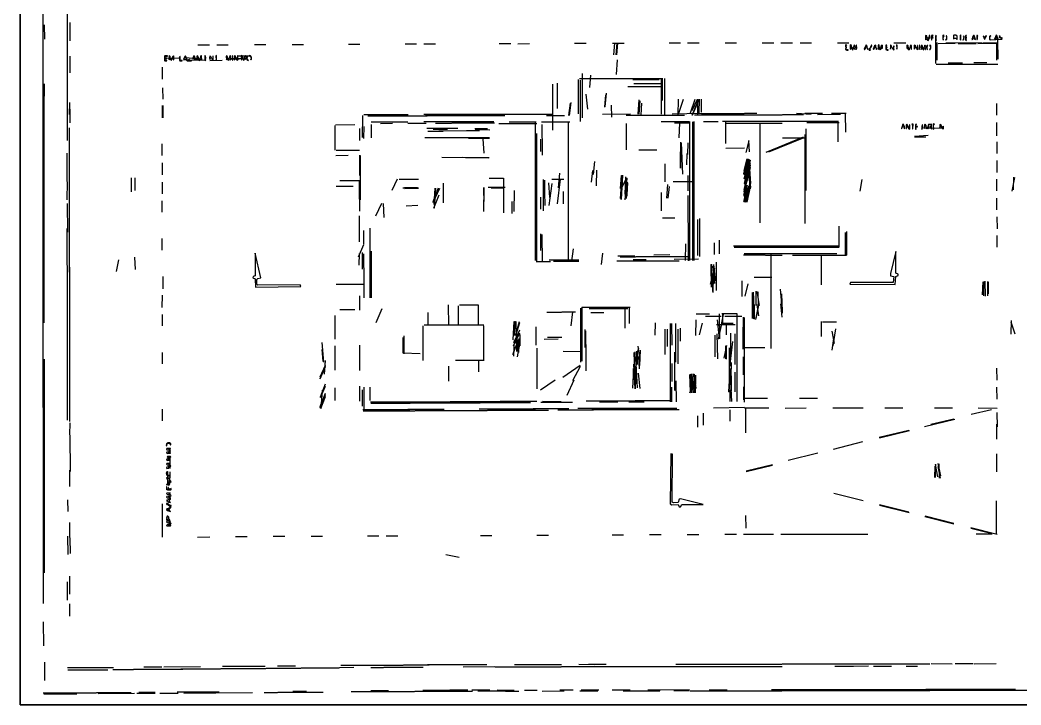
# Model space of a CAD drawing. Header units: millimetres. Extents: x 0 to 615, y 0 to 915.
# Drawn here: x 0 to 392.6, y 0 to 268.7 of the extents above; entities that cross this region are included whole.
import ezdxf

# ---------------------------------------------------------------- set-up
doc = ezdxf.new("R2010")
doc.units = ezdxf.units.MM
for name, color, linetype in [('PDF_UNDERLAY', 8, 'Continuous'), ('SHEET_BORDER', 2, 'Continuous'), ('TRACE_ORANGE_MARKUPS', 30, 'Continuous'), ('TRACE_WALLS_AND_LINES', 7, 'Continuous')]:
    doc.layers.add(name, color=color, linetype=linetype)
picture_1 = doc.add_image_def('image1.png', size_in_pixel=(4840, 7208))

msp = doc.modelspace()

# ---------------------------------------------------------------- linework, layer by layer
at = {"layer": 'SHEET_BORDER'}
msp.add_lwpolyline([(0, 0), (614.68, 0), (614.68, 915.416), (0, 915.416)], close=True, dxfattribs=at)
at = {"layer": 'TRACE_ORANGE_MARKUPS', "color": 30}
for points in [[(355.346, 262.636), (355.219, 262.509), (355.219, 261.239), (355.346, 260.985), (355.473, 261.366), (355.727, 261.493), (355.981, 260.858), (356.235, 260.731), (356.489, 261.112), (356.489, 261.493), (356.997, 261.874), (356.87, 262.636), (356.616, 262.636), (356.616, 262.255), (356.235, 261.493), (355.854, 261.747), (355.727, 262.509)], [(358.013, 262.763), (357.505, 262.636), (357.505, 260.985), (357.632, 260.858), (357.632, 261.493), (357.886, 261.747), (358.14, 261.747), (357.759, 262.128), (357.759, 262.382), (358.14, 262.636)], [(359.283, 262.636), (359.156, 261.62), (359.283, 261.493), (359.283, 260.985), (359.537, 260.858), (359.41, 261.112), (359.41, 262.382), (359.537, 262.509)], [(362.077, 262.763), (361.95, 262.636), (361.95, 261.112), (362.204, 260.985), (362.077, 261.747), (362.458, 262.636)], [(363.347, 262.509), (363.22, 262.509), (363.347, 261.747), (363.22, 261.239), (362.966, 260.985), (363.22, 260.985), (363.474, 261.239), (363.474, 262.255)], [(366.268, 262.763), (366.141, 262.636), (366.141, 261.366), (366.522, 261.62), (367.03, 261.62), (367.411, 261.112), (367.538, 261.239), (367.538, 262.382), (367.03, 262.763)], [(368.935, 262.763), (368.808, 262.636), (368.808, 261.112), (369.062, 260.858), (369.062, 262.382), (369.189, 262.636)], [(370.205, 262.382), (369.951, 262.255), (370.205, 261.747), (370.078, 261.239), (369.824, 260.985), (369.951, 260.858), (370.205, 261.112), (370.205, 261.62), (370.332, 261.747), (370.332, 262.255)], [(370.967, 262.636), (370.84, 262.509), (370.84, 260.985), (371.221, 260.731), (371.094, 261.112), (371.094, 261.62), (371.221, 261.747), (371.094, 262.382), (371.221, 262.636)], [(374.269, 262.636), (374.015, 262.636), (373.634, 262.001), (373.634, 261.62), (373.38, 261.239), (373.507, 260.985), (373.761, 261.239), (373.761, 261.747), (373.888, 261.874), (374.142, 261.747), (374.269, 261.366), (374.777, 261.112)], [(375.539, 262.636), (375.285, 262.636), (375.285, 261.112), (375.412, 261.112), (375.539, 261.493), (375.539, 262.382), (375.666, 262.509)], [(378.968, 262.636), (378.46, 261.874), (377.825, 262.509), (378.333, 261.239), (378.587, 261.366), (378.587, 261.747), (379.095, 262.382)], [(380.619, 262.636), (380.238, 262.255), (380.238, 261.239), (380.619, 260.985), (380.365, 261.493), (380.492, 262.255), (380.746, 262.509)], [(382.905, 262.763), (382.27, 261.239), (382.397, 261.112), (382.778, 261.366), (382.651, 261.747), (383.032, 262.001), (383.159, 261.493), (383.54, 261.112), (383.667, 261.239), (383.159, 262.636)], [(384.048, 262.255), (384.175, 261.874), (385.064, 261.493), (385.318, 261.62), (384.556, 261.874), (384.302, 262.128), (384.429, 262.509)], [(323.977, 258.953), (323.85, 258.826), (323.85, 258.318), (323.977, 258.191), (323.85, 257.175), (324.358, 256.921), (324.866, 256.921), (324.866, 257.048), (324.358, 257.048), (324.104, 257.302), (324.104, 257.81), (324.231, 257.937), (324.104, 258.445), (324.358, 258.826)], [(325.755, 258.953), (325.628, 258.826), (325.628, 257.302), (326.136, 257.683), (326.39, 257.429), (326.39, 257.175), (326.644, 257.048), (326.898, 257.683), (327.152, 257.81), (327.406, 257.175), (327.533, 257.302), (327.406, 257.429), (327.533, 257.937), (327.406, 258.826), (327.025, 258.699), (326.898, 258.064), (326.517, 257.683), (326.263, 257.937), (326.136, 258.699)], [(328.168, 258.826), (327.914, 258.826), (327.914, 257.302), (328.041, 257.175), (328.295, 257.81)], [(331.851, 258.953), (331.089, 257.302), (331.216, 257.048), (331.597, 257.556), (331.597, 257.937), (331.851, 258.191), (332.105, 258.064), (332.105, 257.81), (332.486, 257.175), (332.613, 257.175), (332.232, 257.937), (332.232, 258.445)], [(334.01, 258.826), (333.883, 258.826), (333.883, 258.445), (333.629, 258.191), (333.629, 257.937), (332.994, 257.302), (333.121, 256.921), (333.629, 256.921), (333.375, 257.429), (334.137, 258.445)], [(335.534, 258.826), (335.153, 258.572), (334.645, 257.302), (334.772, 257.175), (335.026, 257.429), (335.28, 258.191), (335.788, 257.683), (335.788, 257.302), (335.915, 257.175), (336.042, 257.302), (336.042, 257.556), (335.661, 257.937), (335.661, 258.699)], [(336.55, 258.826), (336.55, 257.302), (336.677, 257.302), (336.804, 257.81), (337.185, 257.556), (337.185, 257.302), (337.439, 257.048), (337.693, 257.302), (337.82, 257.81), (338.201, 257.556), (338.328, 257.81), (338.328, 258.699), (338.201, 258.826), (337.82, 258.572), (337.566, 257.683), (337.185, 257.81), (336.931, 258.826), (336.804, 258.953)], [(339.598, 258.826), (339.598, 257.175), (340.106, 256.921), (340.487, 256.921), (340.487, 257.048), (340.106, 257.048), (339.852, 257.302), (339.852, 257.683), (340.106, 257.937), (339.852, 258.318), (339.979, 258.826)], [(341.63, 258.826), (341.376, 258.826), (341.376, 257.302), (341.503, 257.302), (341.63, 257.937), (342.011, 258.191)], [(342.9, 258.445), (342.646, 258.445), (342.646, 257.81), (342.519, 257.683), (342.265, 257.81), (342.265, 257.556), (342.646, 257.048), (342.9, 257.175), (342.773, 257.683)], [(343.789, 258.953), (343.789, 258.445), (343.916, 258.318), (343.916, 257.683), (343.789, 257.556), (344.043, 257.302), (344.043, 258.826)], [(347.98, 258.826), (347.853, 258.699), (347.853, 257.81), (348.742, 257.048), (348.996, 257.429), (348.488, 257.81), (348.361, 258.572)], [(349.377, 258.826), (349.123, 258.445), (349.123, 257.937), (349.504, 257.683), (349.504, 257.302), (349.631, 257.302), (349.631, 258.699)], [(350.901, 258.826), (350.774, 258.699), (350.774, 257.302), (351.028, 257.556), (351.028, 257.937), (351.282, 258.064), (351.663, 257.683), (351.79, 257.302), (352.171, 257.175), (352.298, 257.302), (352.171, 258.699), (352.044, 258.699), (352.044, 257.937), (351.79, 257.81), (351.409, 258.191), (351.409, 258.445)], [(352.806, 258.826), (352.806, 257.302), (352.933, 257.175), (353.06, 257.302), (352.933, 257.81), (353.06, 257.937), (352.933, 258.064), (352.933, 258.826)], [(353.568, 258.826), (353.441, 258.318), (353.568, 257.302), (353.695, 257.302), (353.695, 257.683), (353.949, 257.81), (354.076, 257.302), (354.457, 257.048), (354.584, 257.556), (354.203, 257.81), (353.822, 258.699)], [(354.965, 258.826), (354.838, 258.699), (354.838, 258.191), (355.092, 257.937), (355.092, 257.175), (355.219, 257.175), (355.219, 257.81), (355.346, 257.937), (355.6, 257.81), (355.727, 257.302), (355.981, 257.175), (355.727, 258.064), (356.108, 258.699), (355.854, 258.699), (355.473, 258.318)], [(356.997, 258.826), (356.87, 258.826), (356.87, 258.572), (357.124, 258.191), (357.124, 257.683), (356.743, 257.175), (356.997, 257.175), (357.251, 257.683), (357.251, 258.572)], [(56.769, 254.635), (56.642, 254.508), (56.642, 252.857), (56.769, 252.73), (57.531, 252.73), (57.531, 252.857), (57.023, 252.857), (56.769, 253.111), (57.15, 253.619), (57.531, 253.619), (57.531, 253.746), (57.15, 253.746), (56.769, 254.254), (57.023, 254.508), (57.785, 254.508), (57.785, 254.635)], [(58.42, 254.508), (58.547, 254.127), (58.42, 253.365), (58.547, 253.238), (58.928, 253.365), (59.436, 252.857), (59.563, 253.365), (59.944, 253.619), (60.198, 253.365), (60.198, 253.111), (60.325, 253.111), (60.325, 254.508), (60.198, 254.635), (59.817, 254.254), (59.817, 254), (59.309, 253.238), (59.055, 253.492), (58.928, 254.381), (58.674, 254.635)], [(62.611, 254.254), (62.611, 253.365), (62.738, 253.238), (62.611, 252.857), (62.738, 252.73), (63.627, 252.73), (63.627, 252.857), (63.119, 252.857), (62.865, 253.111), (62.865, 254.381)], [(64.135, 253.238), (64.262, 252.984), (64.643, 253.365), (64.897, 253.365), (65.659, 252.73), (67.31, 252.73), (67.31, 252.857), (66.548, 252.857), (66.294, 253.238), (65.659, 252.984), (65.405, 253.238), (65.405, 253.619), (64.897, 254.635), (64.643, 254.381)], [(68.199, 254.635), (67.691, 253.619), (67.945, 253.492), (67.945, 253.873), (68.199, 254.127), (68.453, 253.873), (68.326, 253.492), (68.961, 253.111), (68.453, 254.508)], [(69.342, 254.508), (69.342, 253.873), (69.469, 253.746), (69.342, 253.111), (69.469, 252.984), (69.596, 253.365), (69.85, 253.492), (70.104, 253.238), (70.104, 252.984), (70.358, 252.857), (70.866, 253.746), (71.12, 253.619), (71.12, 252.984), (71.247, 252.984), (71.247, 254.508), (71.12, 254.635), (70.866, 254.635), (70.612, 253.746), (70.231, 253.365), (69.977, 253.619), (69.977, 254), (69.596, 254.635)], [(72.644, 254.762), (72.517, 254.635), (72.517, 252.984), (72.771, 252.857), (72.898, 252.984), (72.771, 253.111), (72.898, 253.873)], [(74.422, 254.635), (74.295, 253.746), (74.422, 253.238), (74.549, 253.238), (74.549, 253.746), (74.676, 253.873), (74.93, 253.746), (75.057, 254)], [(75.819, 254.508), (75.692, 254.508), (75.692, 253.619), (75.184, 253.365), (75.438, 252.984), (75.819, 253.111)], [(76.835, 254.635), (76.835, 254), (76.962, 253.873), (76.962, 253.365), (76.835, 253.238), (77.089, 253.111), (77.089, 254.762)], [(80.899, 254.508), (81.026, 253.111), (81.28, 253.619), (81.661, 252.984), (82.042, 253.111), (82.296, 253.619), (82.55, 253.492), (82.55, 253.111), (82.677, 253.111), (82.677, 254.508), (82.55, 254.635), (82.169, 254.381), (81.915, 253.365), (81.534, 253.619), (81.28, 254.508), (81.153, 254.635)], [(83.312, 254.635), (83.312, 252.984), (83.439, 252.984), (83.439, 254.635)], [(84.201, 254.762), (84.074, 254.635), (84.074, 253.111), (84.201, 253.111), (84.201, 253.873), (84.455, 254), (84.963, 253.238), (85.344, 252.984), (85.471, 253.111), (85.471, 254.635), (85.344, 254.635), (85.344, 253.746), (85.09, 253.492)], [(86.741, 254.635), (86.868, 253.111), (86.995, 253.111), (87.122, 253.619), (87.376, 253.492), (87.503, 252.984), (87.884, 253.111), (88.138, 253.619), (88.519, 253.238), (88.646, 254.381), (88.392, 254.762), (88.138, 254.508), (87.757, 253.492), (87.503, 253.619), (86.995, 254.762)], [(89.027, 254.254), (89.027, 253.238), (89.662, 252.857), (89.154, 253.492), (89.154, 254), (89.281, 254.127), (89.281, 254.381)], [(89.916, 254.762), (90.678, 254), (90.678, 253.492), (90.424, 253.238), (90.551, 253.111), (90.805, 253.365), (90.805, 254.127), (90.424, 254.635)], [(346.456, 227.838), (346.202, 227.711), (346.202, 227.33), (345.694, 226.187), (345.948, 226.06), (346.075, 226.695), (346.456, 227.203), (346.71, 226.949), (346.71, 226.441), (347.091, 226.187), (346.964, 226.949)], [(347.853, 227.838), (347.599, 227.457), (347.599, 226.187), (347.726, 226.187), (347.853, 226.822), (348.107, 226.949), (348.615, 226.06), (348.869, 225.933), (348.996, 226.06), (348.996, 227.584), (348.869, 227.584), (348.869, 226.822), (348.615, 226.568)], [(349.758, 227.838), (350.012, 227.457), (350.012, 226.06), (350.139, 226.06), (350.266, 227.838)], [(351.536, 227.838), (351.282, 227.711), (351.282, 225.933), (351.536, 225.933), (351.409, 226.568), (351.663, 226.822), (352.044, 226.822), (352.044, 226.949), (351.663, 226.949), (351.409, 227.203), (351.409, 227.457), (351.663, 227.711)], [(354.457, 226.568), (354.457, 226.314), (354.584, 226.314), (354.838, 226.695), (354.838, 227.076), (355.092, 227.203), (355.346, 226.949), (355.346, 226.568), (355.727, 226.06), (355.981, 226.314), (356.362, 226.187), (356.362, 226.441), (356.616, 226.695), (356.362, 227.076), (356.362, 227.457), (356.616, 227.711), (357.124, 227.711), (357.378, 227.457), (357.378, 227.203), (356.997, 226.822), (357.378, 226.441), (357.378, 226.06), (357.505, 226.06), (357.505, 227.711), (357.378, 227.838), (356.362, 227.711), (355.981, 226.314), (355.473, 226.822), (355.473, 227.33), (355.092, 227.838), (354.838, 227.584)], [(358.267, 227.965), (358.14, 227.838), (358.14, 226.568), (358.013, 226.187), (358.394, 225.933), (358.267, 227.457), (358.648, 227.838)], [(353.949, 227.584), (353.822, 227.584), (353.695, 227.076), (353.695, 226.187), (353.568, 225.933), (353.949, 226.187)], [(360.934, 227.711), (360.807, 227.584), (360.807, 226.568), (360.68, 226.441), (360.807, 226.314), (360.934, 226.822), (361.188, 226.949), (361.696, 226.441), (361.696, 226.187), (362.077, 226.06), (362.204, 226.187), (362.204, 227.076), (361.823, 226.695), (361.442, 227.076), (361.315, 227.457)], [(92.202, 177.292), (92.202, 168.402), (91.44, 168.148), (91.313, 167.64), (92.202, 167.132), (92.329, 163.957), (110.109, 164.211), (109.855, 164.846), (93.218, 164.719), (92.837, 165.1), (92.837, 166.878), (93.218, 167.386), (94.488, 167.64)], [(343.535, 177.927), (341.376, 169.291), (341.503, 168.402), (342.773, 168.148), (342.519, 165.735), (325.755, 165.735), (325.501, 165.1), (343.281, 164.973), (343.535, 168.148), (344.424, 168.529), (344.424, 169.037), (343.535, 169.418)], [(59.182, 102.489), (58.674, 102.87), (58.166, 102.87), (57.404, 102.489), (57.277, 101.854), (57.531, 101.727), (57.531, 102.235), (58.039, 102.743), (58.674, 102.616), (59.055, 102.108), (59.182, 102.108)], [(57.404, 100.203), (57.531, 100.076), (58.293, 100.076), (58.547, 100.33), (59.055, 100.457), (59.055, 100.584), (57.531, 100.584)], [(59.055, 99.822), (58.547, 99.949), (58.547, 99.568), (58.293, 99.314), (57.531, 99.187), (57.404, 98.806), (57.658, 98.679), (59.055, 98.806), (59.055, 98.933), (58.42, 98.933), (58.293, 99.06), (58.42, 99.314), (58.928, 99.441)], [(255.27, 98.552), (255.016, 78.867), (255.651, 78.486), (258.191, 78.613), (258.572, 77.724), (259.08, 77.724), (259.588, 78.613), (267.97, 78.613), (259.08, 80.899), (258.572, 80.772), (258.191, 79.375), (256.286, 79.248), (255.778, 79.629), (255.905, 98.425)], [(57.658, 97.409), (57.785, 97.282), (58.42, 97.282), (58.547, 97.028), (57.531, 96.393), (57.404, 96.012), (57.658, 95.885), (58.928, 96.012), (58.928, 96.139), (58.293, 96.139), (58.039, 96.393), (58.293, 96.647), (58.547, 96.647), (59.182, 97.409), (59.055, 97.536), (57.912, 97.536)], [(57.531, 94.742), (57.404, 94.488), (57.658, 94.234), (58.166, 94.234), (58.674, 93.726), (58.293, 93.472), (57.531, 93.345), (57.404, 92.964), (57.531, 92.837), (58.42, 92.964), (58.42, 93.345), (58.928, 93.472), (59.182, 93.726), (58.928, 94.107), (58.42, 94.234), (58.801, 94.742)], [(57.531, 91.44), (57.277, 90.932), (57.531, 90.17), (57.912, 89.916), (58.674, 89.916), (58.801, 90.17), (58.166, 90.043), (57.531, 90.551), (57.531, 91.059), (57.785, 91.44)], [(57.404, 89.154), (57.531, 88.646), (58.039, 88.9), (58.801, 88.9), (58.801, 89.027), (57.785, 89.027), (57.531, 89.281)], [(59.309, 87.63), (59.055, 87.884), (57.785, 87.757), (57.785, 87.63), (58.293, 87.63), (58.42, 87.249), (57.785, 86.868), (57.404, 86.36), (57.785, 86.487), (58.166, 86.233), (58.674, 86.36), (58.674, 86.487), (58.42, 86.487), (58.166, 86.741)], [(57.404, 85.598), (57.404, 84.582), (57.531, 84.455), (57.658, 84.582), (57.912, 84.455), (59.182, 84.455), (59.309, 84.582), (59.309, 84.963), (58.674, 84.709), (58.293, 85.09), (58.293, 85.344), (58.166, 85.344), (58.166, 84.836), (57.785, 84.582), (57.531, 84.836), (57.531, 85.598)], [(57.531, 83.058), (57.404, 82.931), (57.658, 82.677), (58.42, 82.55), (58.674, 82.296), (58.293, 81.915), (57.531, 81.788), (57.404, 81.534), (57.912, 81.28), (58.801, 81.28), (59.055, 81.026), (57.785, 80.391), (57.531, 80.391), (57.404, 80.137), (57.912, 80.01), (58.293, 79.629), (59.055, 79.375), (58.674, 79.883), (58.674, 80.391), (59.055, 80.772), (59.055, 81.153), (58.928, 81.407), (58.674, 81.407), (58.42, 81.661), (58.547, 81.915), (58.928, 81.915), (59.309, 82.169), (58.928, 82.55), (58.42, 82.677), (58.547, 82.931), (58.928, 82.931), (58.928, 83.185)], [(57.531, 79.121), (57.404, 78.74), (57.531, 78.613), (57.785, 78.74), (58.928, 77.851), (58.928, 77.47), (57.912, 76.962), (57.531, 76.962), (57.404, 76.581), (57.785, 76.327), (59.055, 75.946), (58.674, 76.327), (58.674, 76.581), (58.166, 76.454), (57.912, 76.708), (58.166, 76.962), (58.547, 76.835), (59.182, 77.47), (59.309, 78.232), (58.801, 78.232)], [(57.658, 74.041), (57.404, 73.533), (58.039, 73.787), (58.293, 73.533), (58.293, 73.152), (58.039, 72.898), (57.658, 72.898), (57.404, 73.152), (57.404, 72.644), (57.785, 72.517), (58.801, 72.644), (58.42, 73.025), (58.42, 73.66), (58.039, 74.041)], [(57.531, 72.136), (57.404, 71.882), (57.658, 71.628), (58.42, 71.501), (58.547, 71.12), (58.293, 70.866), (57.658, 70.739), (57.404, 70.358), (57.531, 70.231), (59.055, 70.231), (59.182, 70.358), (59.055, 70.485), (58.547, 70.485), (58.42, 70.612), (58.547, 70.866), (59.055, 70.993), (59.309, 71.247), (59.182, 71.374), (58.674, 71.374), (58.42, 71.628), (58.547, 71.882), (58.928, 71.882), (59.055, 72.136)]]:
    msp.add_lwpolyline(points, close=True, dxfattribs=at)
at = {"layer": 'TRACE_WALLS_AND_LINES'}
for p, q in [((18.669, 221.488), (18.669, 303.657)), ((9.144, 116.713), (9.144, 272.796)), ((19.558, 267.716), (19.558, 260.604)), ((9.525, 266.827), (9.652, 261.239)), ((128.905, 259.207), (133.35, 259.207)), ((151.13, 259.334), (155.575, 259.334)), ((158.369, 259.334), (162.941, 259.334)), ((187.96, 259.461), (192.532, 259.461)), ((195.326, 259.334), (199.898, 259.461)), ((217.551, 259.588), (222.123, 259.588)), ((232.41, 259.588), (236.982, 259.588)), ((232.918, 255.016), (233.299, 259.588)), ((233.807, 255.016), (234.188, 259.588)), ((234.061, 255.016), (234.442, 259.588)), ((254.635, 259.715), (259.08, 259.715)), ((261.874, 259.715), (266.446, 259.715)), ((276.606, 259.842), (281.051, 259.842)), ((291.084, 259.842), (295.656, 259.842)), ((298.45, 259.842), (303.022, 259.842)), ((305.943, 259.842), (310.388, 259.842)), ((320.675, 259.842), (325.12, 259.842)), ((342.773, 259.842), (347.472, 259.842)), ((359.283, 251.714), (359.283, 262.636)), ((359.791, 252.984), (359.791, 259.969)), ((360.172, 259.461), (366.776, 259.588)), ((363.093, 259.842), (377.444, 259.969)), ((367.919, 259.461), (375.031, 259.461)), ((375.666, 259.461), (383.54, 259.588)), ((377.825, 259.842), (383.413, 259.842)), ((380.365, 260.985), (385.191, 261.239)), ((383.032, 259.969), (383.032, 252.984)), ((383.413, 260.985), (383.54, 253.365)), ((69.723, 258.953), (74.295, 258.953)), ((77.216, 258.953), (81.661, 258.953)), ((91.948, 259.08), (96.393, 259.08)), ((106.807, 259.08), (111.252, 259.08)), ((19.558, 254.508), (19.558, 248.031)), ((56.642, 253.746), (62.23, 253.873)), ((64.516, 254), (69.977, 253.619)), ((65.405, 252.984), (72.771, 253.111)), ((74.422, 252.857), (79.248, 252.984)), ((81.407, 253.365), (85.979, 253.492)), ((82.55, 253.619), (87.249, 253.619)), ((85.344, 254.635), (90.551, 254.635)), ((233.934, 247.396), (234.315, 253.111)), ((359.41, 251.46), (383.54, 251.46)), ((364.109, 251.968), (369.697, 251.968)), ((374.142, 252.095), (379.222, 252.095)), ((55.88, 245.491), (55.88, 250.19)), ((220.599, 230.378), (220.599, 247.777)), ((9.652, 238.887), (9.652, 243.713)), ((209.042, 225.552), (209.042, 243.586)), ((210.82, 234.061), (210.82, 243.967)), ((219.075, 231.902), (219.075, 245.364)), ((219.456, 245.745), (251.206, 245.745)), ((219.837, 228.854), (219.837, 245.11)), ((223.52, 242.316), (223.901, 247.142)), ((240.411, 245.364), (250.698, 245.364)), ((240.792, 243.84), (251.206, 243.84)), ((251.587, 231.775), (251.587, 245.872)), ((251.968, 237.109), (251.968, 245.872)), ((252.984, 231.394), (252.984, 245.745)), ((9.525, 149.987), (9.525, 240.792)), ((55.88, 242.189), (56.007, 237.744)), ((221.996, 239.649), (222.631, 233.807)), ((229.489, 234.696), (229.997, 240.03)), ((238.379, 242.697), (251.46, 242.697)), ((19.431, 231.648), (19.558, 236.347)), ((215.265, 231.267), (215.9, 236.093)), ((215.519, 231.267), (216.154, 236.347)), ((229.362, 234.569), (229.743, 239.395)), ((242.443, 231.775), (242.824, 237.363)), ((242.824, 231.775), (243.205, 236.982)), ((243.586, 231.394), (243.84, 236.093)), ((258.191, 231.394), (258.318, 237.744)), ((258.445, 232.156), (260.223, 237.744)), ((263.017, 232.283), (264.795, 237.744)), ((263.652, 233.172), (265.684, 237.744)), ((263.652, 231.394), (266.319, 237.744)), ((263.779, 231.394), (266.319, 237.236)), ((265.811, 231.394), (265.811, 237.744)), ((266.446, 232.283), (266.573, 237.744)), ((267.208, 237.617), (267.208, 232.537)), ((383.159, 231.394), (383.159, 235.966)), ((19.558, 233.934), (19.558, 228.346)), ((55.88, 230.378), (55.88, 235.204)), ((56.134, 230.378), (56.134, 235.204)), ((134.874, 231.648), (152.273, 231.648)), ((158.369, 231.775), (209.042, 231.775)), ((228.473, 231.775), (239.522, 231.902)), ((231.902, 235.331), (232.029, 230.632)), ((255.778, 231.902), (267.335, 232.156)), ((267.335, 232.029), (284.099, 232.029)), ((284.226, 232.156), (289.052, 232.156)), ((299.085, 231.648), (307.34, 231.648)), ((304.546, 232.156), (310.261, 231.775)), ((307.848, 232.156), (314.706, 232.156)), ((312.801, 231.648), (321.818, 231.775)), ((318.262, 232.156), (324.104, 232.156)), ((323.723, 232.156), (323.85, 224.79)), ((134.366, 222.631), (134.493, 231.267)), ((136.398, 231.14), (159.766, 231.14)), ((137.795, 228.727), (152.146, 228.727)), ((141.351, 228.092), (146.05, 228.219)), ((152.146, 228.219), (159.258, 228.219)), ((158.369, 228.854), (185.801, 228.854)), ((159.004, 231.267), (190.119, 231.267)), ((162.941, 228.219), (169.291, 228.219)), ((169.418, 228.346), (186.055, 228.346)), ((187.833, 228.092), (202.692, 228.092)), ((191.897, 228.727), (202.438, 228.727)), ((202.184, 174.371), (202.184, 228.727)), ((204.597, 228.727), (215.646, 228.727)), ((206.502, 231.267), (213.614, 231.267)), ((215.138, 174.117), (215.138, 228.727)), ((237.744, 231.394), (260.604, 231.394)), ((237.871, 217.805), (237.871, 228.092)), ((251.46, 228.981), (262.509, 228.981)), ((256.667, 228.346), (262.89, 228.346)), ((258.572, 222.504), (258.826, 228.346)), ((262.763, 174.371), (262.763, 228.981)), ((263.906, 174.371), (263.906, 228.727)), ((264.414, 174.371), (264.414, 228.981)), ((264.541, 231.521), (298.958, 231.521)), ((268.097, 228.981), (273.812, 228.981)), ((275.59, 229.108), (321.056, 229.108)), ((276.86, 220.345), (276.86, 228.981)), ((276.86, 228.219), (298.958, 228.219)), ((290.322, 189.103), (290.322, 228.092)), ((308.61, 228.473), (321.31, 228.473)), ((320.929, 220.98), (320.929, 228.346)), ((383.159, 223.266), (383.159, 228.473)), ((19.431, 169.799), (19.431, 226.441)), ((123.571, 217.678), (123.571, 227.33)), ((123.698, 227.584), (131.318, 227.711)), ((133.35, 221.488), (133.35, 226.187)), ((134.874, 222.25), (135.001, 226.949)), ((137.922, 222.504), (137.922, 227.711)), ((159.512, 226.314), (171.704, 226.314)), ((160.02, 225.171), (165.989, 225.171)), ((162.052, 225.933), (167.64, 225.933)), ((164.338, 225.298), (175.133, 225.425)), ((175.26, 225.425), (180.213, 225.425)), ((178.435, 226.187), (183.388, 226.187)), ((178.562, 225.806), (184.277, 225.679)), ((202.692, 173.99), (202.692, 224.155)), ((204.851, 222.377), (204.851, 227.711)), ((308.356, 201.803), (308.356, 226.06)), ((354.457, 226.441), (362.204, 226.314)), ((55.753, 215.519), (55.753, 220.218)), ((158.75, 222.631), (184.15, 222.631)), ((175.895, 222.377), (184.15, 222.377)), ((181.483, 222.123), (181.864, 216.535)), ((204.216, 221.996), (204.216, 217.17)), ((204.978, 215.646), (204.978, 222.25)), ((259.207, 210.566), (259.207, 220.853)), ((259.334, 220.599), (259.842, 208.28)), ((262.001, 216.027), (262.128, 220.599)), ((284.861, 216.789), (286.004, 221.361)), ((285.75, 221.488), (286.004, 217.043)), ((292.608, 216.916), (307.34, 222.885)), ((293.751, 217.043), (306.959, 222.377)), ((299.085, 222.504), (308.102, 222.504)), ((307.975, 188.849), (307.975, 223.774)), ((350.901, 223.139), (356.235, 223.52)), ((350.901, 222.885), (355.346, 222.885)), ((383.159, 220.98), (383.159, 216.408)), ((18.542, 205.359), (18.542, 216.535)), ((123.952, 217.678), (133.223, 217.678)), ((242.697, 217.805), (249.809, 217.805)), ((259.08, 210.566), (259.08, 217.043)), ((261.493, 211.963), (261.62, 216.408)), ((276.86, 218.44), (284.226, 218.567)), ((55.753, 212.725), (55.753, 208.026)), ((123.825, 215.519), (128.778, 215.646)), ((133.096, 215.646), (133.223, 207.772)), ((133.604, 198.12), (133.604, 215.519)), ((165.481, 214.884), (183.896, 214.63)), ((173.609, 214.884), (184.023, 214.757)), ((224.917, 208.153), (225.425, 213.233)), ((252.984, 212.344), (252.984, 205.232)), ((283.972, 208.407), (285.369, 214.249)), ((284.099, 209.677), (285.242, 214.249)), ((284.099, 208.026), (285.623, 214.249)), ((284.099, 206.375), (286.131, 213.995)), ((284.099, 201.93), (286.512, 213.741)), ((284.226, 204.597), (286.258, 213.868)), ((284.353, 204.47), (286.512, 212.598)), ((284.48, 208.407), (285.623, 213.741)), ((284.607, 205.613), (286.385, 213.741)), ((285.877, 214.122), (286.512, 204.597)), ((383.159, 213.614), (383.159, 208.915)), ((211.201, 202.946), (211.709, 208.661)), ((224.155, 205.105), (224.663, 209.677)), ((226.06, 203.708), (226.187, 209.804)), ((283.972, 199.898), (286.512, 211.836)), ((284.099, 201.295), (286.004, 209.677)), ((285.242, 205.359), (286.512, 210.82)), ((18.542, 198.247), (18.669, 205.232)), ((43.688, 201.295), (43.688, 206.756)), ((45.212, 201.803), (45.212, 206.756)), ((55.753, 205.105), (55.753, 200.533)), ((125.476, 205.74), (133.223, 205.74)), ((133.223, 198.501), (133.223, 205.359)), ((145.923, 201.93), (148.082, 206.375)), ((148.717, 206.248), (156.337, 206.248)), ((166.116, 196.977), (166.116, 204.724)), ((184.023, 206.629), (189.611, 206.629)), ((189.738, 193.04), (189.738, 206.629)), ((205.359, 193.929), (205.359, 206.121)), ((205.74, 205.867), (205.74, 201.295)), ((207.264, 204.851), (207.645, 199.136)), ((207.518, 195.961), (208.788, 204.597)), ((208.661, 206.248), (213.36, 206.248)), ((210.82, 196.596), (211.963, 206.248)), ((235.585, 198.755), (236.22, 207.899)), ((235.585, 202.692), (235.966, 207.772)), ((235.839, 198.374), (236.347, 207.899)), ((235.839, 202.311), (237.998, 207.01)), ((235.966, 198.374), (236.474, 207.899)), ((237.363, 200.406), (237.617, 207.264)), ((237.363, 198.12), (238.125, 206.629)), ((237.744, 205.867), (237.998, 199.644)), ((237.871, 198.755), (238.252, 205.105)), ((238.125, 200.279), (238.379, 204.851)), ((253.746, 198.882), (254.127, 204.216)), ((256.159, 205.359), (264.541, 205.359)), ((262.128, 201.676), (262.128, 207.772)), ((284.353, 197.231), (284.48, 204.47)), ((284.48, 197.231), (286.385, 204.851)), ((285.877, 207.518), (286.385, 202.565)), ((286.004, 207.899), (286.512, 203.073)), ((329.565, 201.549), (330.327, 206.121)), ((383.159, 201.676), (383.159, 206.248)), ((389.128, 201.549), (390.271, 207.01)), ((389.636, 202.057), (389.763, 207.137)), ((123.952, 203.581), (130.683, 203.581)), ((150.114, 202.946), (156.337, 202.946)), ((150.749, 203.073), (155.956, 203.073)), ((150.876, 202.692), (156.337, 202.819)), ((162.052, 197.485), (164.084, 202.946)), ((162.052, 197.104), (164.719, 202.819)), ((162.433, 196.342), (162.814, 202.819)), ((162.56, 194.945), (163.068, 202.819)), ((181.737, 203.073), (181.991, 197.612)), ((181.737, 201.93), (181.864, 197.485)), ((181.991, 193.548), (182.118, 203.073)), ((183.642, 203.2), (190.246, 203.2)), ((184.785, 202.946), (189.738, 202.946)), ((193.802, 193.548), (193.929, 201.803)), ((205.74, 201.168), (205.867, 195.961)), ((213.233, 196.596), (213.233, 201.422)), ((251.587, 193.929), (251.587, 201.041)), ((254.254, 198.882), (254.762, 203.454)), ((283.972, 197.485), (285.369, 202.946)), ((284.226, 199.39), (285.369, 203.962)), ((284.226, 197.231), (285.496, 202.946)), ((284.48, 197.612), (285.877, 203.581)), ((284.734, 197.231), (286.131, 203.708)), ((284.861, 197.231), (286.258, 203.454)), ((284.988, 197.231), (286.258, 203.073)), ((285.242, 197.231), (286.512, 203.327)), ((18.542, 196.723), (18.669, 185.547)), ((55.753, 193.294), (55.753, 197.739)), ((133.223, 198.374), (133.223, 193.675)), ((139.573, 191.897), (141.859, 196.85)), ((142.494, 196.723), (142.748, 191.262)), ((162.306, 194.945), (164.465, 200.152)), ((192.913, 197.485), (192.913, 192.786)), ((204.216, 199.263), (204.216, 194.564)), ((262.128, 189.23), (262.128, 199.898)), ((383.159, 194.31), (383.159, 198.882)), ((151.511, 195.834), (156.083, 196.088)), ((133.223, 181.737), (133.223, 191.897)), ((251.968, 191.135), (256.794, 191.135)), ((262.255, 174.244), (262.255, 189.103)), ((265.811, 176.403), (265.811, 190.5)), ((266.7, 175.895), (266.7, 190.881)), ((383.159, 191.516), (383.286, 186.817)), ((18.542, 172.593), (18.542, 186.944)), ((134.874, 180.848), (134.874, 186.182)), ((137.287, 159.766), (137.287, 187.071)), ((204.216, 184.785), (204.216, 178.308)), ((321.31, 179.705), (321.31, 187.833)), ((323.85, 176.53), (323.85, 185.42)), ((324.358, 176.53), (324.358, 185.801)), ((55.753, 178.435), (55.753, 183.007)), ((132.715, 175.768), (134.874, 180.721)), ((204.724, 184.531), (204.851, 173.99)), ((260.985, 174.371), (261.112, 180.975)), ((272.415, 176.784), (272.415, 181.356)), ((274.193, 182.372), (274.193, 177.038)), ((383.159, 184.15), (383.159, 179.578)), ((132.969, 172.593), (133.223, 177.165)), ((134.366, 170.942), (134.366, 177.546)), ((134.874, 171.577), (134.874, 177.038)), ((137.922, 159.766), (137.922, 178.054)), ((216.408, 174.117), (217.043, 178.943)), ((228.092, 172.847), (228.6, 177.292)), ((248.666, 176.657), (254.889, 176.784)), ((279.908, 180.086), (321.31, 180.086)), ((280.162, 179.578), (321.31, 179.578)), ((284.099, 177.165), (320.421, 177.165)), ((294.64, 139.827), (294.64, 177.165)), ((37.846, 170.053), (38.735, 174.625)), ((44.958, 175.641), (45.212, 170.815)), ((202.438, 173.99), (208.026, 173.99)), ((207.518, 174.625), (219.202, 174.625)), ((209.296, 174.117), (219.202, 174.117)), ((234.061, 174.244), (258.572, 174.244)), ((234.442, 176.276), (241.173, 176.276)), ((235.458, 175.768), (241.427, 175.768)), ((240.538, 174.752), (245.618, 174.752)), ((241.554, 175.895), (262.636, 175.895)), ((256.54, 174.879), (266.192, 175.006)), ((271.145, 168.275), (271.145, 172.847)), ((271.272, 163.957), (271.272, 172.974)), ((271.399, 167.767), (271.399, 172.847)), ((272.034, 172.847), (272.669, 166.37)), ((273.177, 162.56), (273.177, 173.736)), ((283.718, 176.657), (292.227, 176.657)), ((292.354, 176.53), (298.958, 176.53)), ((303.022, 176.53), (324.231, 176.53)), ((314.325, 164.846), (314.325, 176.403)), ((18.669, 111.76), (18.669, 172.466)), ((19.558, 111.252), (19.558, 171.704)), ((135.001, 159.766), (135.001, 171.45)), ((270.891, 165.1), (272.542, 171.45)), ((271.78, 172.212), (272.415, 165.354)), ((56.134, 163.322), (56.134, 168.148)), ((123.952, 165.1), (135.001, 165.1)), ((271.526, 163.957), (272.542, 168.402)), ((271.78, 162.179), (271.78, 167.894)), ((271.907, 161.798), (272.034, 168.275)), ((283.21, 160.274), (283.21, 166.37)), ((284.48, 160.401), (285.623, 165.227)), ((287.909, 167.894), (294.894, 167.894)), ((377.571, 160.909), (377.825, 165.989)), ((378.079, 160.528), (378.206, 166.116)), ((378.46, 166.243), (378.587, 160.401)), ((379.476, 166.116), (379.476, 160.528)), ((379.73, 165.989), (379.73, 161.29)), ((287.274, 151.638), (287.274, 161.798)), ((287.528, 161.925), (287.655, 151.511)), ((288.671, 162.306), (288.671, 156.718)), ((289.052, 162.179), (289.941, 156.718)), ((289.433, 162.052), (289.56, 157.099)), ((298.196, 163.195), (298.704, 157.353)), ((298.704, 161.29), (298.958, 154.559)), ((55.753, 155.956), (55.88, 160.782)), ((133.35, 154.94), (133.35, 160.528)), ((287.655, 160.528), (287.782, 153.924)), ((288.036, 151.384), (288.036, 157.099)), ((288.798, 151.638), (289.941, 157.48)), ((289.052, 157.099), (289.687, 152.654)), ((298.323, 157.353), (298.831, 152.146)), ((298.577, 158.242), (298.958, 153.67)), ((55.88, 148.717), (55.88, 153.162)), ((125.476, 155.194), (131.318, 155.194)), ((139.7, 150.114), (141.986, 155.575)), ((160.147, 148.844), (160.147, 153.924)), ((167.894, 156.972), (168.021, 148.844)), ((171.958, 148.844), (171.958, 156.591)), ((172.339, 156.972), (179.705, 156.972)), ((179.832, 148.844), (179.832, 156.972)), ((206.629, 154.178), (212.344, 154.178)), ((212.471, 154.305), (217.932, 154.305)), ((216.154, 148.717), (216.789, 154.305)), ((219.964, 134.493), (219.964, 155.702)), ((220.345, 156.083), (239.268, 156.083)), ((220.472, 134.874), (220.472, 156.083)), ((223.266, 155.575), (238.379, 155.575)), ((223.901, 153.924), (228.981, 153.924)), ((237.363, 147.828), (237.363, 156.083)), ((239.014, 149.606), (239.014, 156.083)), ((265.176, 153.416), (270.383, 153.416)), ((274.193, 153.416), (274.32, 143.637)), ((274.447, 145.923), (275.971, 153.162)), ((275.336, 153.543), (281.178, 153.543)), ((275.717, 149.225), (275.717, 153.67)), ((281.305, 119.126), (281.305, 153.543)), ((287.401, 156.718), (287.401, 151.638)), ((288.671, 151.257), (289.56, 155.829)), ((123.571, 143.51), (123.571, 152.781)), ((193.421, 143.256), (193.802, 150.495)), ((193.929, 144.907), (194.183, 150.622)), ((194.31, 144.907), (195.961, 150.495)), ((194.437, 150.495), (194.691, 138.684)), ((194.437, 144.907), (196.088, 150.114)), ((249.174, 145.034), (249.301, 149.987)), ((255.143, 118.872), (255.143, 149.606)), ((255.524, 149.606), (255.651, 141.224)), ((257.302, 134.493), (257.302, 149.606)), ((265.049, 144.907), (265.176, 151.13)), ((266.573, 145.161), (267.716, 149.86)), ((268.859, 152.527), (275.082, 152.527)), ((273.177, 149.225), (280.543, 149.225)), ((273.431, 151.13), (274.193, 143.637)), ((273.939, 143.51), (275.59, 150.749)), ((275.082, 149.86), (279.781, 149.86)), ((276.479, 152.527), (283.083, 152.527)), ((277.114, 145.161), (277.114, 149.86)), ((283.591, 144.399), (283.718, 152.146)), ((284.226, 118.745), (284.226, 152.019)), ((314.325, 144.526), (314.325, 150.495)), ((314.706, 150.368), (320.294, 150.368)), ((388.62, 150.368), (390.144, 145.669)), ((388.747, 145.542), (388.874, 150.876)), ((158.115, 135.128), (158.115, 148.717)), ((158.496, 149.098), (181.864, 149.098)), ((181.864, 135.001), (181.864, 148.717)), ((193.548, 140.843), (196.088, 146.05)), ((193.675, 142.24), (196.088, 147.193)), ((196.215, 140.843), (196.215, 145.288)), ((202.438, 141.224), (202.438, 148.336)), ((221.615, 140.208), (221.615, 147.32)), ((221.996, 140.462), (221.996, 146.812)), ((253.111, 137.541), (253.111, 147.447)), ((254, 140.589), (254, 147.447)), ((258.191, 133.858), (258.191, 147.447)), ((259.08, 142.748), (259.08, 147.828)), ((273.304, 145.669), (273.558, 135.763)), ((278.765, 138.049), (278.765, 145.923)), ((280.543, 140.081), (280.543, 145.669)), ((318.389, 146.685), (319.405, 141.859)), ((318.897, 140.97), (320.04, 147.574)), ((118.364, 142.24), (118.999, 134.493)), ((150.241, 138.049), (150.241, 144.145)), ((150.622, 137.795), (150.622, 144.78)), ((193.294, 137.541), (195.199, 142.621)), ((193.675, 136.906), (193.929, 143.002)), ((195.072, 143.383), (195.072, 138.684)), ((195.072, 136.652), (196.088, 141.605)), ((195.707, 138.303), (195.834, 143.764)), ((205.613, 143.51), (211.074, 143.637)), ((206.883, 144.272), (212.471, 144.272)), ((222.123, 131.064), (222.123, 141.478)), ((272.669, 136.652), (272.669, 145.034)), ((278.511, 133.731), (279.654, 142.621)), ((283.591, 139.573), (283.591, 144.272)), ((318.516, 139.192), (319.278, 143.764)), ((55.88, 133.858), (55.88, 138.303)), ((118.364, 139.446), (118.745, 134.747)), ((123.571, 131.318), (123.571, 140.843)), ((133.35, 131.191), (133.35, 141.224)), ((150.241, 138.176), (156.972, 137.922)), ((202.819, 124.079), (202.819, 139.954)), ((213.106, 138.811), (219.837, 138.684)), ((240.792, 138.303), (241.3, 124.079)), ((241.046, 133.477), (241.3, 138.557)), ((241.427, 135.509), (242.697, 140.081)), ((241.427, 124.079), (241.935, 138.811)), ((242.062, 134.239), (242.062, 138.811)), ((242.189, 133.604), (242.189, 138.811)), ((242.316, 140.716), (243.078, 135.255)), ((243.078, 133.223), (243.332, 139.192)), ((256.794, 123.444), (256.794, 138.43)), ((276.225, 136.017), (277.241, 141.097)), ((276.86, 135.763), (276.86, 140.97)), ((277.114, 135.636), (277.114, 141.097)), ((278.257, 128.143), (278.257, 140.081)), ((278.384, 134.62), (278.384, 139.954)), ((278.511, 132.969), (278.511, 138.811)), ((280.543, 133.604), (280.543, 139.954)), ((284.353, 140.208), (292.1, 140.208)), ((9.652, 51.816), (9.652, 135.636)), ((119.38, 129.794), (119.761, 135.128)), ((170.815, 135.255), (181.737, 135.255)), ((179.832, 135.255), (179.832, 130.683)), ((240.665, 133.731), (241.173, 124.079)), ((241.427, 136.144), (242.062, 124.46)), ((242.57, 136.779), (242.824, 131.826)), ((255.651, 133.985), (255.651, 126.873)), ((278.892, 129.032), (279.019, 134.366)), ((283.718, 129.54), (283.718, 136.652)), ((117.729, 128.778), (119.888, 133.35)), ((117.729, 128.143), (119.888, 133.223)), ((117.729, 128.016), (119.888, 132.842)), ((168.021, 132.969), (168.021, 127)), ((212.852, 128.651), (219.71, 133.35)), ((216.789, 127.254), (219.837, 132.969)), ((240.411, 124.333), (240.792, 131.699)), ((240.538, 131.953), (240.665, 127.508)), ((242.443, 130.175), (243.078, 124.206)), ((262.636, 129.667), (262.89, 122.809)), ((263.017, 129.794), (263.271, 122.428)), ((263.144, 129.794), (263.398, 122.428)), ((263.271, 129.921), (263.525, 124.968)), ((263.525, 129.921), (264.033, 122.428)), ((264.16, 129.921), (264.541, 122.428)), ((264.414, 129.794), (265.049, 124.206)), ((278.384, 131.953), (279.019, 119.126)), ((280.543, 122.809), (280.543, 130.556)), ((383.032, 132.08), (383.159, 127.381)), ((117.856, 120.904), (119.888, 125.984)), ((204.216, 123.698), (209.931, 127.508)), ((214.63, 121.539), (217.297, 127.508)), ((257.302, 127.127), (257.429, 118.999)), ((262.763, 122.428), (264.922, 127.635)), ((264.922, 122.428), (265.049, 129.413)), ((278.003, 122.809), (278.384, 129.286)), ((278.13, 122.682), (278.384, 127.381)), ((279.019, 123.19), (279.019, 129.159)), ((117.729, 117.094), (119.888, 122.301)), ((117.729, 116.586), (119.888, 121.793)), ((117.856, 120.65), (119.761, 125.095)), ((118.11, 116.332), (118.618, 123.571)), ((123.571, 119.507), (123.571, 124.46)), ((133.35, 119.253), (133.35, 125.095)), ((134.366, 117.221), (134.366, 123.698)), ((135.001, 115.443), (135.001, 124.714)), ((137.287, 119.507), (137.287, 124.714)), ((255.651, 118.872), (255.651, 124.714)), ((278.511, 119.126), (278.511, 123.698)), ((283.718, 124.841), (283.718, 119.761)), ((383.032, 124.714), (383.159, 120.015)), ((117.856, 116.459), (119.888, 121.158)), ((117.983, 116.332), (119.888, 121.031)), ((137.414, 118.872), (149.225, 118.872)), ((137.541, 118.364), (153.035, 118.364)), ((148.209, 118.999), (170.307, 118.999)), ((153.162, 118.491), (180.467, 118.491)), ((168.783, 119.126), (188.214, 119.126)), ((179.578, 118.618), (200.279, 118.618)), ((188.341, 119.253), (202.692, 119.253)), ((204.343, 118.745), (216.662, 118.745)), ((204.978, 119.253), (212.217, 119.126)), ((222.123, 119.38), (241.173, 119.38)), ((227.33, 118.872), (234.442, 118.872)), ((238.76, 118.872), (244.856, 118.872)), ((241.3, 119.507), (255.016, 119.507)), ((283.718, 120.396), (293.243, 120.396)), ((305.689, 120.396), (312.801, 120.396)), ((9.271, 39.878), (9.271, 116.586)), ((55.88, 111.506), (55.88, 116.078)), ((134.493, 115.951), (152.908, 115.951)), ((134.62, 115.443), (154.813, 115.443)), ((152.146, 116.078), (166.37, 116.078)), ((154.94, 115.57), (183.261, 115.57)), ((180.086, 116.205), (202.184, 116.205)), ((183.388, 115.697), (207.264, 115.697)), ((201.295, 116.332), (215.265, 116.332)), ((210.947, 115.824), (224.917, 115.824)), ((218.821, 116.459), (257.683, 116.459)), ((224.282, 115.951), (258.572, 115.951)), ((268.097, 109.728), (268.097, 114.427)), ((272.034, 116.586), (284.226, 116.84)), ((278.511, 111.379), (278.511, 115.824)), ((284.226, 116.586), (293.751, 116.586)), ((284.734, 106.807), (284.734, 116.205)), ((300.101, 116.459), (308.356, 116.586)), ((318.77, 116.586), (330.708, 116.586)), ((339.217, 116.586), (346.329, 116.586)), ((358.648, 116.586), (365.76, 116.586)), ((373.126, 114.046), (381, 115.951)), ((375.793, 116.586), (383.286, 116.459)), ((383.159, 114.808), (383.286, 109.093)), ((19.558, 106.045), (19.685, 110.744)), ((265.811, 108.966), (265.811, 113.411)), ((354.838, 109.22), (366.649, 112.141)), ((357.251, 110.109), (366.268, 112.268)), ((383.032, 110.236), (383.032, 104.267)), ((337.058, 105.029), (348.615, 107.823)), ((337.185, 104.775), (348.869, 107.696)), ((19.558, 105.918), (19.685, 91.567)), ((319.024, 100.33), (330.581, 103.378)), ((301.244, 96.012), (312.928, 98.933)), ((383.032, 98.552), (383.032, 91.44)), ((58.801, 97.536), (58.801, 92.837)), ((284.861, 91.821), (295.148, 94.361)), ((358.902, 94.361), (359.918, 89.535)), ((359.156, 89.281), (359.283, 94.488)), ((360.045, 94.742), (361.061, 89.916)), ((360.426, 94.615), (360.553, 89.027)), ((19.558, 85.725), (19.558, 92.075)), ((57.785, 91.567), (57.912, 86.36)), ((58.801, 86.614), (58.928, 91.44)), ((284.861, 91.567), (295.148, 94.107)), ((358.775, 89.281), (358.902, 93.726)), ((360.045, 93.599), (360.934, 89.027)), ((319.151, 83.058), (330.708, 80.264)), ((18.669, 80.518), (18.796, 75.946)), ((55.88, 65.786), (55.88, 78.867)), ((337.185, 78.613), (348.615, 75.819)), ((383.032, 66.929), (383.032, 80.137)), ((337.185, 78.359), (348.742, 75.565)), ((19.558, 65.659), (19.558, 71.628)), ((284.607, 74.295), (284.734, 69.342)), ((354.965, 73.914), (366.268, 71.12)), ((355.092, 74.168), (366.268, 71.374)), ((232.283, 66.802), (236.728, 66.802)), ((246.888, 66.929), (251.46, 66.929)), ((261.747, 66.929), (266.319, 66.929)), ((276.479, 67.056), (281.051, 67.056)), ((283.845, 67.056), (295.529, 67.056)), ((298.45, 67.056), (332.486, 67.056)), ((372.999, 69.596), (383.286, 67.056)), ((372.999, 69.342), (381.254, 67.31)), ((375.031, 67.183), (381.254, 67.183)), ((18.669, 66.167), (18.796, 59.055)), ((19.558, 65.532), (19.685, 59.436)), ((69.596, 65.786), (74.422, 65.913)), ((84.582, 66.04), (89.154, 66.04)), ((99.314, 66.167), (103.886, 66.167)), ((114.173, 66.294), (118.618, 66.294)), ((136.271, 66.421), (140.716, 66.421)), ((143.637, 66.421), (148.209, 66.421)), ((180.594, 66.548), (185.039, 66.548)), ((202.692, 66.675), (207.264, 66.675)), ((167.005, 59.055), (172.212, 58.039)), ((18.669, 41.148), (18.669, 48.26)), ((19.558, 43.434), (19.558, 50.546)), ((19.558, 34.798), (19.558, 39.624)), ((9.144, 32.639), (9.271, 23.241)), ((9.652, 16.764), (9.652, 9.652)), ((150.368, 15.748), (160.528, 15.748)), ((159.893, 15.875), (183.134, 15.875)), ((193.929, 15.875), (212.344, 15.875)), ((219.202, 16.002), (225.171, 15.875)), ((223.012, 16.002), (229.87, 16.002)), ((257.302, 16.002), (298.831, 16.002)), ((298.958, 16.129), (356.87, 16.129)), ((357.378, 16.256), (365.633, 16.129)), ((366.776, 16.256), (373.888, 16.256)), ((374.269, 16.129), (382.905, 16.256)), ((18.669, 14.732), (36.703, 14.732)), ((18.796, 13.843), (34.417, 13.843)), ((36.449, 13.97), (44.45, 13.97)), ((44.577, 14.097), (63.881, 14.097)), ((48.514, 14.986), (55.626, 14.986)), ((56.388, 14.986), (70.739, 15.113)), ((63.119, 14.224), (78.613, 14.224)), ((78.74, 14.351), (96.393, 14.351)), ((79.375, 15.24), (96.139, 15.24)), ((96.52, 14.478), (110.109, 14.478)), ((100.965, 15.367), (108.077, 15.367)), ((110.236, 14.605), (125.222, 14.605)), ((125.349, 14.732), (130.937, 14.859)), ((125.857, 15.621), (150.241, 15.621)), ((137.541, 14.732), (142.621, 14.732)), ((142.748, 14.859), (158.115, 14.859)), ((173.863, 14.986), (186.182, 15.113)), ((186.309, 14.986), (212.217, 14.986)), ((212.344, 15.113), (298.958, 15.113)), ((319.659, 15.24), (326.771, 15.24)), ((326.898, 15.24), (332.867, 15.367)), ((334.772, 15.24), (341.884, 15.24)), ((347.599, 15.24), (352.044, 15.24)), ((9.144, 4.826), (29.845, 4.826)), ((9.398, 4.318), (22.225, 4.318)), ((29.972, 4.953), (43.561, 4.953)), ((30.607, 4.445), (44.958, 4.572)), ((45.847, 4.572), (52.959, 4.699)), ((46.609, 5.08), (52.959, 5.08)), ((54.864, 4.699), (61.976, 4.699)), ((61.595, 5.207), (78.105, 5.207)), ((64.262, 4.699), (70.993, 4.826)), ((71.12, 4.826), (76.708, 4.826)), ((76.835, 4.826), (91.186, 4.953)), ((95.758, 4.953), (100.965, 4.953)), ((101.092, 5.08), (118.872, 5.08)), ((107.061, 5.461), (112.395, 5.461)), ((129.921, 5.334), (154.686, 5.334)), ((137.541, 5.715), (144.526, 5.715)), ((154.813, 5.461), (177.419, 5.461)), ((157.988, 5.842), (163.322, 5.842)), ((163.449, 5.842), (169.418, 5.842)), ((168.656, 5.969), (175.641, 5.969)), ((177.165, 5.969), (184.277, 5.969)), ((179.578, 5.588), (185.674, 5.588)), ((185.801, 5.588), (190.246, 5.588)), ((187.198, 5.969), (193.802, 5.842)), ((190.373, 5.461), (195.707, 5.461)), ((197.866, 5.842), (202.819, 5.842)), ((204.851, 5.461), (213.487, 5.588)), ((211.709, 5.969), (216.916, 5.969)), ((219.583, 5.588), (226.695, 5.588)), ((220.091, 5.969), (227.076, 5.969)), ((232.283, 5.969), (239.268, 5.969)), ((236.601, 5.588), (243.713, 5.588)), ((243.84, 5.588), (250.952, 5.588)), ((246.253, 5.969), (251.079, 5.969)), ((251.206, 5.969), (262.636, 6.096)), ((256.413, 5.715), (262.636, 5.715)), ((262.89, 5.588), (298.831, 5.588)), ((270.256, 5.969), (277.368, 5.969)), ((294.767, 6.096), (355.219, 6.096)), ((297.434, 5.715), (356.87, 5.715)), ((355.346, 6.223), (390.525, 6.223)), ((356.997, 5.842), (414.909, 5.842))]:
    msp.add_line(p, q, dxfattribs=at)

# ---------------------------------------------------------------- pictures from other files: only their frames are drawn
at = {"layer": 'PDF_UNDERLAY'}
image = msp.add_image(picture_1, insert=(0, 0), size_in_units=(614.68, 915.416), dxfattribs=at)

doc.saveas('drawing.dxf')
